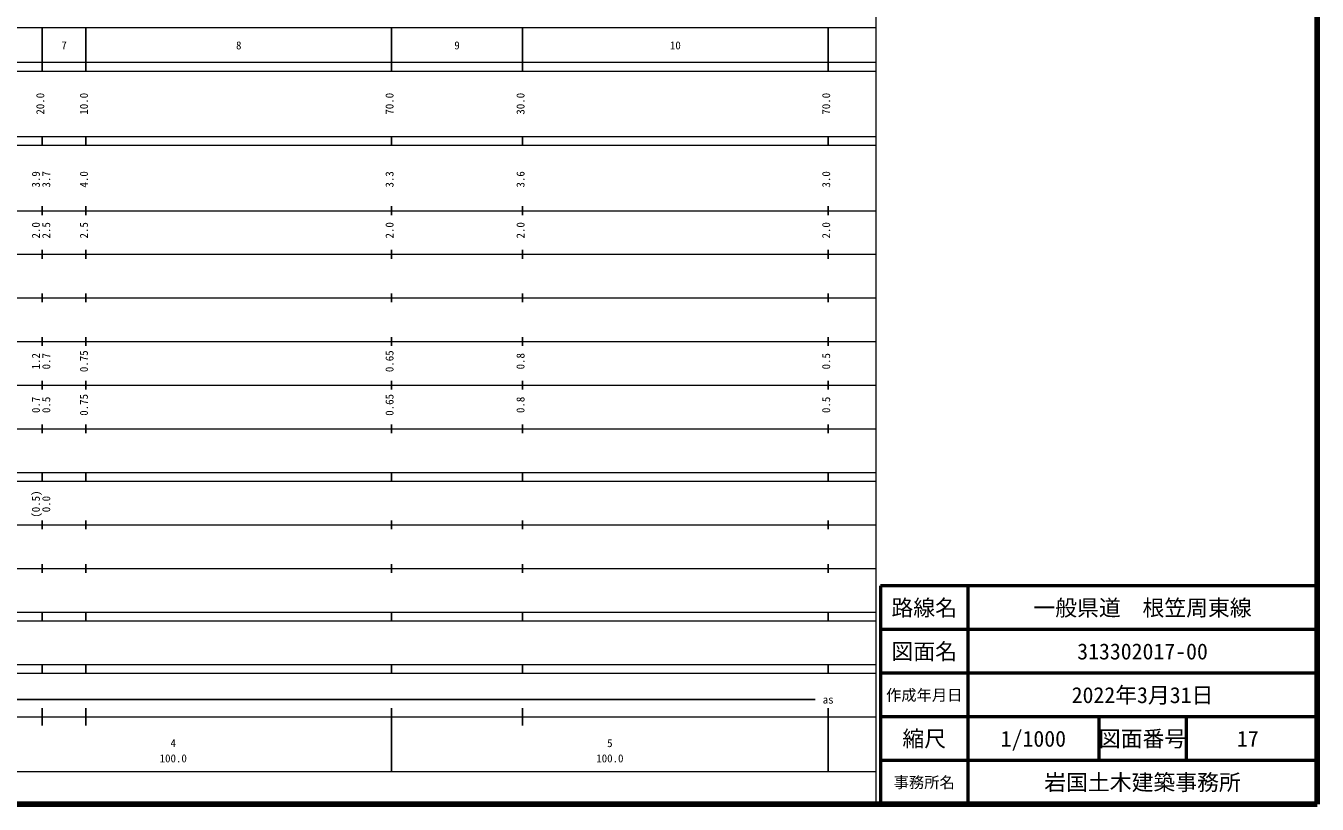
# Model space of a CAD drawing. Units: millimetres on the paper, enlarged 1000 times. Extents: x 40000 to 680000, y 20000 to 380000.
# Drawn here: x 384236 to 680000, y 20000 to 198357 of the extents above; entities that cross this region are included whole.
import ezdxf
from ezdxf.enums import TextEntityAlignment as Align

# ---------------------------------------------------------------- set-up
doc = ezdxf.new("R2010")
doc.units = ezdxf.units.MM
doc.header["$LTSCALE"] = 1000
for name, color, linetype, lineweight in [('M-TTL', 2, 'Continuous', 140), ('M-TTL-BAND', 7, 'Continuous', 13), ('M-TTL-FRAM', 2, 'Continuous', 50), ('M-TTL-LINE', 7, 'Continuous', 50), ('M-TTL-TXT', 7, 'Continuous', 25)]:
    doc.layers.add(name, color=color, linetype=linetype, lineweight=lineweight)
doc.styles.add('ＭＳ ゴシック', font='')
doc.styles.get('ＭＳ ゴシック').set_extended_font_data('MS Gothic')

msp = doc.modelspace()

# ---------------------------------------------------------------- linework, layer by layer
at = {"layer": 'M-TTL'}
for p, q in [((680000, 20000), (680000, 380000)), ((40000, 20000), (680000, 20000))]:
    msp.add_line(p, q, dxfattribs=at)
at = {"layer": 'M-TTL-BAND'}
for p, q in [((579000, 20000), (579000, 370000)), ((68000, 198000), (579000, 198000)), ((40000, 190000), (579000, 190000)), ((40000, 188000), (579000, 188000)), ((40000, 173000), (579000, 173000)), ((40000, 171000), (579000, 171000)), ((40000, 156000), (579000, 156000)), ((46000, 146000), (579000, 146000)), ((52000, 136000), (579000, 136000)), ((46000, 126000), (579000, 126000)), ((52000, 116000), (579000, 116000)), ((46000, 106000), (579000, 106000)), ((40000, 96000), (579000, 96000)), ((40000, 94000), (579000, 94000)), ((49000, 84000), (579000, 84000)), ((40000, 74000), (579000, 74000)), ((40000, 64000), (579000, 64000)), ((40000, 62000), (579000, 62000)), ((40000, 52000), (579000, 52000)), ((40000, 50000), (579000, 50000)), ((40000, 40000), (579000, 40000)), ((68000, 27500), (579000, 27500))]:
    msp.add_line(p, q, dxfattribs=at)
at = {"layer": 'M-TTL-FRAM'}
for p, q in [((680000, 70000), (580000, 70000)), ((580000, 70000), (580000, 20000))]:
    msp.add_line(p, q, dxfattribs=at)
at = {"layer": 'M-TTL-LINE'}
for p, q in [((600000, 70000), (600000, 20000)), ((680000, 60000), (580000, 60000)), ((680000, 50000), (580000, 50000)), ((680000, 40000), (580000, 40000)), ((630000, 40000), (630000, 30000)), ((650000, 40000), (650000, 30000)), ((680000, 30000), (580000, 30000))]:
    msp.add_line(p, q, dxfattribs=at)
at = {"layer": 'M-TTL-TXT'}
for p, q in [((388000, 188000), (388000, 198000)), ((398000, 188000), (398000, 198000)), ((468000, 188000), (468000, 198000)), ((498000, 188000), (498000, 198000)), ((568000, 188000), (568000, 198000)), ((388000, 171000), (388000, 173000)), ((398000, 171000), (398000, 173000)), ((468000, 171000), (468000, 173000)), ((498000, 171000), (498000, 173000)), ((568000, 171000), (568000, 173000)), ((388000, 155000), (388000, 157000)), ((398000, 155000), (398000, 157000)), ((468000, 155000), (468000, 157000)), ((498000, 155000), (498000, 157000)), ((568000, 155000), (568000, 157000)), ((388000, 145000), (388000, 147000)), ((398000, 145000), (398000, 147000)), ((468000, 145000), (468000, 147000)), ((498000, 145000), (498000, 147000)), ((568000, 145000), (568000, 147000)), ((388000, 135000), (388000, 137000)), ((398000, 135000), (398000, 137000)), ((468000, 135000), (468000, 137000)), ((498000, 135000), (498000, 137000)), ((568000, 135000), (568000, 137000)), ((388000, 125000), (388000, 127000)), ((398000, 125000), (398000, 127000)), ((468000, 125000), (468000, 127000)), ((498000, 125000), (498000, 127000)), ((568000, 125000), (568000, 127000)), ((388000, 115000), (388000, 117000)), ((398000, 115000), (398000, 117000)), ((468000, 115000), (468000, 117000)), ((498000, 115000), (498000, 117000)), ((568000, 115000), (568000, 117000)), ((388000, 105000), (388000, 107000)), ((398000, 105000), (398000, 107000)), ((468000, 105000), (468000, 107000)), ((498000, 105000), (498000, 107000)), ((568000, 105000), (568000, 107000)), ((388000, 94000), (388000, 96000)), ((398000, 94000), (398000, 96000)), ((468000, 94000), (468000, 96000)), ((498000, 94000), (498000, 96000)), ((568000, 94000), (568000, 96000)), ((388000, 83000), (388000, 85000)), ((398000, 83000), (398000, 85000)), ((468000, 83000), (468000, 85000)), ((498000, 83000), (498000, 85000)), ((568000, 83000), (568000, 85000)), ((388000, 73000), (388000, 75000)), ((398000, 73000), (398000, 75000)), ((468000, 73000), (468000, 75000)), ((498000, 73000), (498000, 75000)), ((568000, 73000), (568000, 75000)), ((388000, 62000), (388000, 64000)), ((398000, 62000), (398000, 64000)), ((468000, 62000), (468000, 64000)), ((498000, 62000), (498000, 64000)), ((568000, 62000), (568000, 64000)), ((388000, 50000), (388000, 52000)), ((398000, 50000), (398000, 52000)), ((468000, 50000), (468000, 52000)), ((498000, 50000), (498000, 52000)), ((568000, 50000), (568000, 52000)), ((71000, 44000), (565000, 44000)), ((388000, 38000), (388000, 42000)), ((398000, 38000), (398000, 42000)), ((468000, 27500), (468000, 42000)), ((498000, 38000), (498000, 42000)), ((568000, 27500), (568000, 42000))]:
    msp.add_line(p, q, dxfattribs=at)

# ---------------------------------------------------------------- texts
at = {"layer": 'M-TTL-TXT', "style": 'ＭＳ ゴシック'}
for s, p in [('7', (393000, 192405)), ('8', (433000, 192405)), ('9', (483000, 192405)), ('10', (533000, 192405)), ('as', (568000, 42500)), ('4', (418000, 32523)), ('5', (518000, 32523)), ('100.0', (418000, 29033)), ('100.0', (518000, 29033))]:
    msp.add_text(s, height=1833, dxfattribs=at).set_placement(p, align=Align.BOTTOM_CENTER)
for s, p in [('20.0', (389000, 180500)), ('10.0', (399000, 180500)), ('70.0', (469000, 180500)), ('30.0', (499000, 180500)), ('70.0', (569000, 180500)), ('3.9', (388000, 163174)), ('3.7', (390370, 163174)), ('4.0', (399000, 163174)), ('3.3', (469000, 163174)), ('3.6', (499000, 163174)), ('3.0', (569000, 163174)), ('2.0', (388000, 151500)), ('2.5', (390370, 151500)), ('2.5', (399000, 151500)), ('2.0', (469000, 151500)), ('2.0', (499000, 151500)), ('2.0', (569000, 151500)), ('1.2', (388000, 121500)), ('0.7', (390370, 121500)), ('0.75', (399000, 121500)), ('0.65', (469000, 121500)), ('0.8', (499000, 121500)), ('0.5', (569000, 121500)), ('0.7', (388000, 111500)), ('0.5', (390370, 111500)), ('0.75', (399000, 111500)), ('0.65', (469000, 111500)), ('0.8', (499000, 111500)), ('0.5', (569000, 111500)), ('(0.5)', (388000, 88764)), ('0.0', (390370, 88764))]:
    msp.add_text(s, height=1833, rotation=90, dxfattribs=at).set_placement(p, align=Align.BOTTOM_CENTER)
for s, height, p in [('路線名', 3666, (590000, 65000)), ('路線名', 3666, (590000, 65000)), ('一般県道\u3000根笠周東線', 3666, (640000, 65000)), ('図面名', 3666, (590000, 55000)), ('図面名', 3666, (590000, 55000)), ('313302017-00', 3666, (640000, 55000)), ('2022年3月31日', 3666, (640000, 45000)), ('作成年月日', 2566, (590000, 45000)), ('作成年月日', 2566, (590000, 45000)), ('縮尺', 3666, (590000, 35000)), ('縮尺', 3666, (590000, 35000)), ('1/1000', 3666, (615000, 35000)), ('図面番号', 3666, (640000, 35000)), ('図面番号', 3666, (640000, 35000)), ('17', 3666, (664125, 35000)), ('事務所名', 2566, (590000, 25000)), ('事務所名', 2566, (590000, 25000)), ('岩国土木建築事務所', 3666, (640000, 25000))]:
    msp.add_text(s, height=height, dxfattribs=at).set_placement(p, align=Align.MIDDLE_CENTER)

doc.saveas('drawing.dxf')
